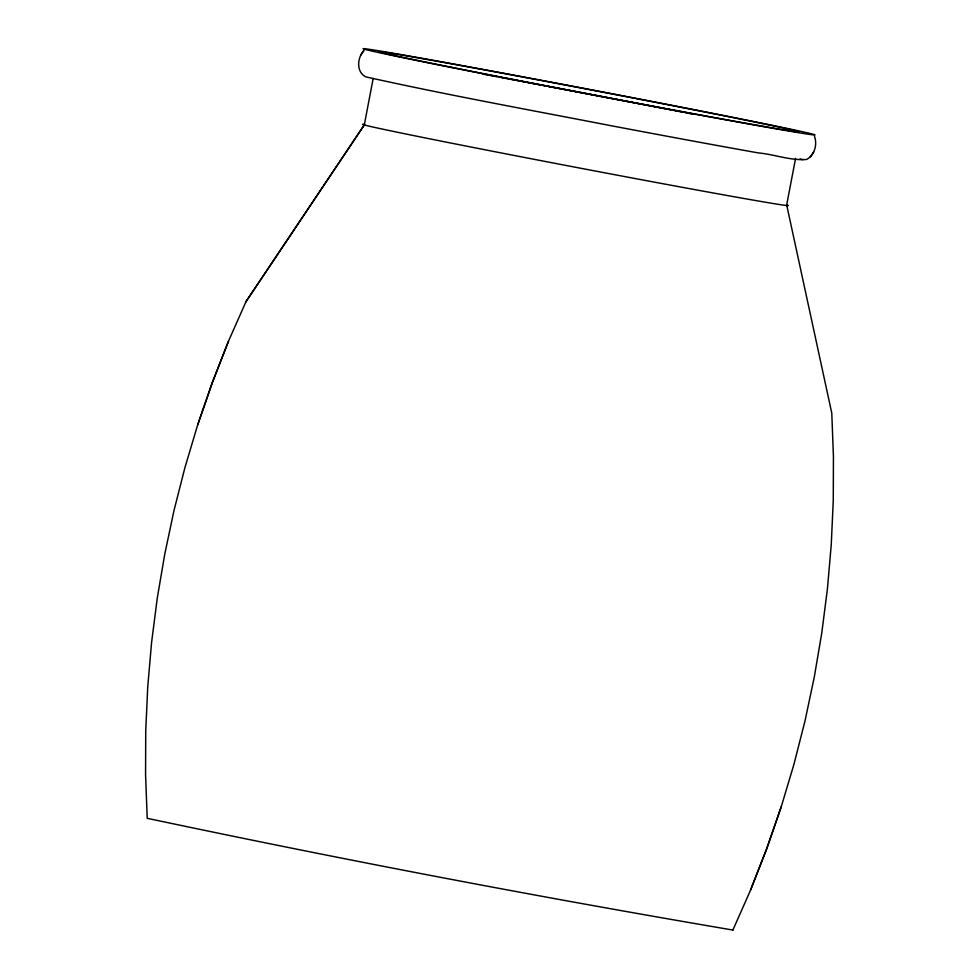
<?xml version="1.0" encoding="UTF-8"?>
<svg xmlns="http://www.w3.org/2000/svg" width="979" height="979" viewBox="0 0 979 979"><rect width="100%" height="100%" fill="white"/><g stroke="black" fill="none" stroke-linecap="round" stroke-linejoin="round"><path stroke-width="1.47" d="M373.183 78.406L364.298 124.957L245.692 302.132M786.675 204.941A216.689 2.264 10.8 0 1 574.318 167.03A216.689 2.264 10.8 0 1 364.604 124.406L246.108 301.373L228.095 342.075L212.076 383.022L197.697 424.837L184.982 467.399L173.981 510.573L164.741 554.212L157.264 598.193L151.598 642.371L147.756 686.609L145.736 730.775L145.565 774.719L147.217 818.309C341.634 859.501 536.969 896.727 732.892 930.05L750.905 889.348L766.924 848.401L781.303 806.586L794.018 764.024L805.019 720.85L814.259 677.211L821.736 633.229L827.402 589.052L831.244 544.813L833.264 500.661L833.435 456.716L831.783 413.126L786.675 204.941L795.56 158.39M360.688 55.252L363.943 50.48C357.249 57.626 355.952 72.018 365.816 76.876C447.476 95.061 529.835 109.929 611.948 125.887C660.739 135.102 709.555 144.219 758.444 152.932C774.475 154.352 790.616 160.825 806.696 159.455C814.577 155.11 817.502 144.659 814.528 136.448M228.523 341.292L212.529 382.226L197.697 424.837M750.477 890.131L766.471 849.209L781.303 806.586M810.428 156.799L813.684 152.026M732.892 930.05L733.308 929.291M800.063 158.977L802.976 159.663M483.088 74.171A213.789 2.239 10.8 0 1 496.794 76.705M499.902 77.28A213.789 2.239 10.8 0 1 507.722 78.736M509.288 79.03A213.789 2.239 10.8 0 1 682.449 112.132M685.52 112.732A213.789 2.239 10.8 0 1 693.095 114.225M451.209 67.453A229.502 2.399 10.8 0 0 812.766 134.821A229.502 2.399 10.8 0 0 504.295 73.376A229.502 2.399 10.8 0 0 451.209 67.453M460.668 69.13A213.789 2.239 10.8 0 0 797.481 131.871A213.789 2.239 10.8 0 0 510.132 74.649A213.789 2.239 10.8 0 0 460.668 69.13"/></g></svg>
